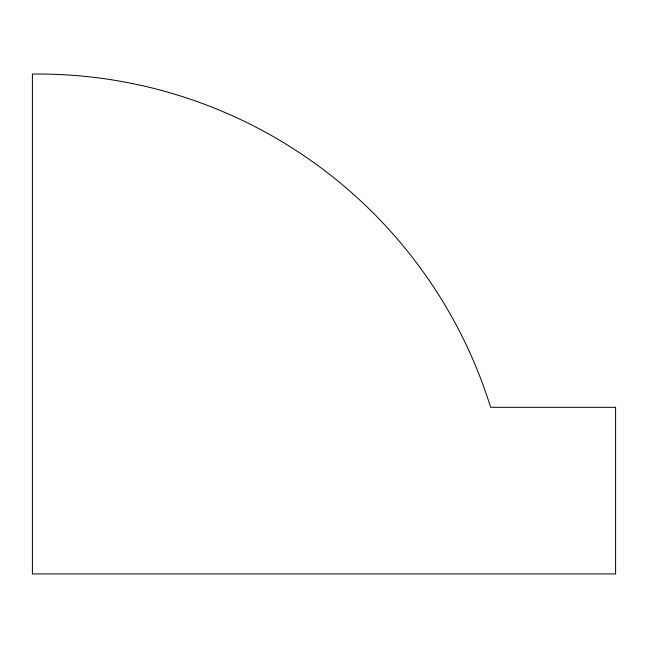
<?xml version="1.0" encoding="UTF-8"?>
<svg xmlns="http://www.w3.org/2000/svg" width="648" height="648" viewBox="0 0 648 648"><rect width="100%" height="100%" fill="white"/><g stroke="black" fill="none" stroke-linecap="round" stroke-linejoin="round"><path stroke-width="0.97" d="M615.6 407.317L490.625 407.317A474.182 474.182 0 0 0 32.4 74.058L32.4 573.942L615.6 573.942L615.6 407.317"/></g></svg>
